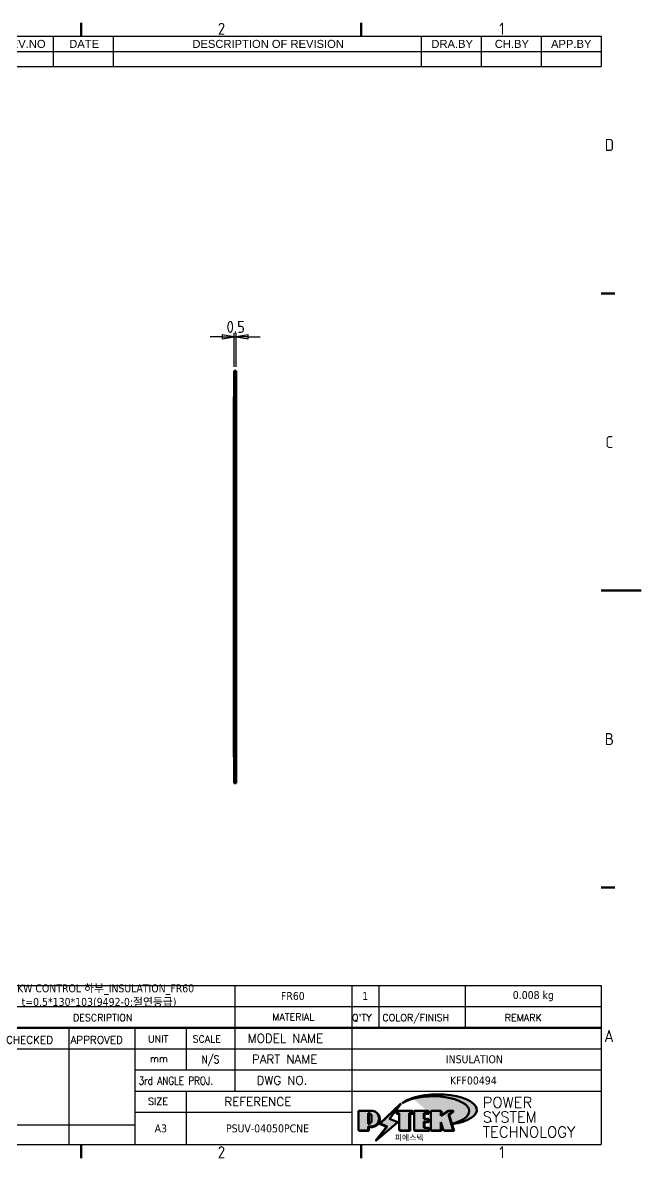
# Model space of a CAD drawing. Header units: millimetres. Extents: x 0 to 420, y 0 to 297.
# Drawn here: x 265.4 to 420, y 6.6 to 290.4 of the extents above; entities that cross this region are included whole.
import ezdxf
from ezdxf.enums import TextEntityAlignment as Align

# ---------------------------------------------------------------- set-up
doc = ezdxf.new("R2010")
doc.units = ezdxf.units.MM
doc.layers.get('0').update_dxf_attribs({"lineweight": 25})
for name, color, linetype, lineweight in [('가시적인 것(ISO)', 7, 'Continuous', 50), ('경계(ISO)', 7, 'Continuous', 70), ('기호(ISO)', 7, 'Continuous', 25), ('제목(ISO)', 5, 'Continuous', 50), ('치수(ISO)', 7, 'Continuous', 25), ('해치(ISO)', 1, 'Continuous', 18)]:
    doc.layers.add(name, color=color, linetype=linetype, lineweight=lineweight)
doc.styles.add('HAN_291', font='')
doc.styles.add('HAN_370', font='', dxfattribs={"width": 2})
doc.styles.add('ISO ProportionalPSTEK', font='isocp.shx')
doc.styles.add('RC_284', font='ROMANC.shx')
doc.styles.add('RC_287', font='ROMANC.shx')
doc.styles.add('RC_292', font='ROMANC.shx')
doc.styles.add('ROMANT_294', font='romant.shx')
doc.styles.add('주 문자 (JIS)', font='arial.ttf')
doc.styles.add('텍스트 스타일333', font='ROMANC.shx', dxfattribs={"width": 0.800000011920929})
doc.styles.add('텍스트 스타일359', font='tahoma.ttf')
doc.styles.get('HAN_291').set_extended_font_data('GulimChe')
doc.styles.get('HAN_370').set_extended_font_data('GulimChe')
doc.dimstyles.new('PSTEK', dxfattribs={"dimtxt": 3, "dimasz": 3, "dimexe": 1, "dimexo": 1, "dimgap": 1, "dimtad": 1, "dimrnd": 1e-08, "dimdsep": 46, "dimtxsty": 'ISO ProportionalPSTEK', "dimblk": 'Filled-1', "dimcen": 0.09, "dimdle": 10, "dimclrd": 3, "dimclre": 3, "dimclrt": 1, "dimadec": 1, "dimazin": 2, "dimtfac": 1, "dimtmove": 0, "dimatfit": 3, "dimfxl": 0, "dimtolj": 1, "dimlwd": -1, "dimlwe": -1, "dimarcsym": 0})

# ---------------------------------------------------------------- blocks, each defined once
blk = doc.blocks.new('경계 Default Border')
at = {"layer": '경계(ISO)'}
for p, q in [((280, 287.0000076293945), (280, 290.4000091552734)), ((350, 287.0000076293945), (350, 290.4000091552734)), ((410, 222.7499961853027), (413.4000015258789, 222.7499961853027)), ((410, 74.25000190734863), (413.4000015258789, 74.25000190734863)), ((280, 10), (280, 6.599999666213989)), ((350, 10), (350, 6.599999666213989))]:
    blk.add_line(p, q, dxfattribs=at)
at = {"layer": '경계(ISO)', "flags": 128}
blk.add_lwpolyline([(420, 148.5000038146973), (410, 148.5000038146973)], dxfattribs=at)
at = {"layer": '경계(ISO)', "color": 1, "char_height": 3.00000011920929, "attachment_point": 7, "style": 'ISO ProportionalPSTEK'}
for s, insert in [('2', (314.127739416884, 287.3713945155963)), ('1', (384.4860661041481, 287.4)), ('D', (410.878270202895, 258.3463944559917)), ('C', (411.0445395201643, 184.0963944559917)), ('B', (410.878270202895, 109.8463944559917)), ('A', (410.7144008173592, 35.61784856929444)), ('2', (314.127739416884, 6.57139439638704)), ('1', (384.4860661041481, 6.59999988079071))]:
    blk.add_mtext(s, dxfattribs=dict(at, insert=insert))
blk = doc.blocks.new('제목 블록 PSTEK')
h = blk.add_hatch(color=1)
edge = h.paths.add_edge_path(flags=0)
edge.add_line((314.2242174273352, 19.60711530335299), (314.2242174273352, 17.00126995915134))
edge.add_line((314.2242174273352, 17.00126995915134), (314.3485873187598, 17.00126995915134))
edge.add_arc((314.3485873187598, 17.6527312952023), 0.6514613360509371, 270, 360)
edge.add_line((315.0000486548106, 17.6527312952023), (315.0000486548106, 18.95565396730211))
edge.add_arc((314.3485873187598, 18.95565396730212), 0.6514613360508712, 0, 90)
edge.add_line((314.3485873187598, 19.60711530335299), (314.2242174273352, 19.60711530335299))
edge = h.paths.add_edge_path()
edge.add_arc((314.9847713324306, 18.28938669179658), 1.969189947606664, 269.9999999999959, 450)
edge.add_line((314.9847713324306, 20.25857663940318), (311.7664314776902, 20.25857663940324))
edge.add_line((311.7664314776902, 20.25857663940324), (311.7664314776902, 15.3430047401139))
edge.add_line((311.7664314776902, 15.3430047401139), (314.2242174273352, 15.3430047401139))
edge.add_line((314.2242174273352, 15.3430047401139), (314.2242174273352, 16.32019674418991))
edge.add_line((314.2242174273352, 16.32019674418991), (314.9847713324307, 16.32019674418991))
for color, points in [(252, [(317.2195697678507, 17.0593801673321), (322.0326348870767, 21.62682475217465), (322.2781991042243, 21.94392121864296), (317.0471853425802, 16.97985676345368), (318.7512090904202, 16.1899260703855), (316.0018030350395, 12.71868385740789), (316.3356552234328, 13.00206718743325), (318.9235935156908, 16.2694494742633)]), (5, [(321.6183518841322, 17.4193704504104), (319.5281351041078, 18.24969419629727), (322.4505835294948, 22.02344462252142), (317.2195697678507, 17.0593801673321), (318.9235935156908, 16.2694494742633), (316.1741874603099, 12.79820726128571)]), (1, [(324.4839107253602, 19.60711530335299), (325.2419748254881, 19.60711530335299), (325.2419748254881, 20.25857663940324), (321.2266040451076, 20.25857663940324), (321.2266040451076, 19.60711530335299), (321.9846681452406, 19.60711530335299), (321.9846681452406, 15.3430047401139), (324.4839107253602, 15.3430047401139)]), (252, [(324.6615819988275, 19.45905590879572), (325.4196460989604, 19.45905590879572), (325.4196460989604, 20.11051724484596), (325.2419748254881, 20.11051724484596), (325.2419748254881, 19.60711530335299), (324.4839107253602, 19.60711530335299), (324.4839107253602, 15.3430047401139), (322.1623394187076, 15.3430047401139), (322.1623394187076, 15.19494534555726), (324.6615819988275, 15.19494534555726)]), (1, [(329.2277337269622, 20.25857663940324), (325.65654113025, 20.25857663940324), (325.65654113025, 15.3430047401139), (329.3580259941756, 15.3430047401139), (329.3580259941756, 15.9944660761648), (328.1137701654877, 15.9944660761648), (328.1137701654877, 17.56360607323003), (329.2277337269622, 17.56360607323003), (329.2277337269622, 18.25543873810179), (328.1137701654877, 18.25543873810179), (328.1137701654877, 19.60711530335299), (329.2277337269622, 19.60711530335299)]), (252, [(328.2914414389548, 19.45905590879572), (329.4054050004294, 19.45905590879572), (329.4054050004294, 20.11051724484596), (329.2277337269622, 20.11051724484596), (329.2277337269622, 19.60711530335299), (328.1137701654877, 19.60711530335299), (328.1137701654877, 18.25543873810179), (328.2914414389548, 18.25543873810179)]), (1, [(332.3312149849806, 20.25857663940324), (329.8592894925411, 20.25857663940324), (329.8592894925411, 15.3430047401139), (332.3312149849806, 15.3430047401139), (332.3312149849806, 17.4318630164523), (333.0701931098801, 15.3430047401139), (335.4855464857051, 15.3430047401139), (334.2514536401189, 19.30614745124769), (335.4379594596742, 20.25857663940324), (334.3071782107978, 20.25857663940324), (332.3312149849806, 18.99741471888304)]), (252, [(332.5088862584528, 20.1105172448466), (332.3312149849806, 20.1105172448466), (332.3312149849806, 18.99741471888368), (332.5088862584528, 19.11081371413894)]), (252, [(335.6156307331414, 20.11051724484596), (335.2535118015555, 20.11051724484596), (334.2514536401189, 19.30614745124769), (335.4855464857051, 15.3430047401139), (333.1954852176545, 15.3430047401139), (333.2478643833523, 15.19494534555726), (335.6632177591723, 15.19494534555726), (334.4291249135862, 19.15808805669106)]), (252, [(321.9846681452406, 19.60711530335299), (321.4042753185749, 19.60711530335299), (321.4042753185749, 19.45905590879572), (321.9846681452406, 19.45905590879572)]), (252, [(328.2914414389548, 17.41554667867274), (329.4054050004294, 17.41554667867274), (329.4054050004294, 18.10737934354514), (329.2277337269622, 18.10737934354514), (329.2277337269622, 17.56360607323003), (328.1137701654877, 17.56360607323003), (328.1137701654877, 15.9944660761648), (328.2914414389548, 15.9944660761648)]), (252, [(332.5088862584528, 16.92964231796647), (332.3312149849806, 17.43186301645164), (332.3312149849806, 15.3430047401139), (330.0369607660135, 15.3430047401139), (330.0369607660135, 15.19494534555726), (332.5088862584528, 15.19494534555726)]), (252, [(329.5356972676428, 15.8464066816075), (329.3580259941756, 15.8464066816075), (329.3580259941756, 15.3430047401139), (325.8342124037171, 15.3430047401139), (325.8342124037171, 15.19494534555726), (329.5356972676428, 15.19494534555726)])]:
    blk.add_hatch(color=color).paths.add_polyline_path(points)
h = blk.add_hatch(color=252)
edge = h.paths.add_edge_path()
edge.add_arc((314.9847713324309, 18.28938669179657), 1.969189947606666, 270, 406.8278729790604)
edge.add_arc((315.1624426058984, 18.1413272972396), 1.969189947606962, -90, 53.560984836317004, ccw=False)
edge.add_line((315.1624426058984, 16.17213734963263), (314.4018887008024, 16.17213734963263))
edge.add_line((314.4018887008024, 16.17213734963263), (314.4018887008024, 15.19494534555726))
edge.add_line((314.4018887008024, 15.19494534555726), (311.9441027511573, 15.19494534555726))
edge.add_line((311.9441027511573, 15.19494534555726), (311.9441027511573, 15.3430047401139))
edge.add_line((311.9441027511573, 15.3430047401139), (314.2242174273352, 15.3430047401139))
edge.add_line((314.2242174273352, 15.3430047401139), (314.2242174273352, 16.32019674418991))
edge.add_line((314.2242174273352, 16.32019674418991), (314.9847713324309, 16.32019674418991))
h = blk.add_hatch(color=252)
edge = h.paths.add_edge_path()
edge.add_line((314.4018887008024, 19.45905590879572), (314.5262585922315, 19.45905590879572))
edge.add_arc((314.5262585922314, 18.80759457274939), 0.6514613360463194, 60.4189348879147, 90.00000000000318, ccw=False)
edge.add_arc((314.3485873187602, 18.95565396730057), 0.6514613360524251, 39.96992292766206, 90.00000000009999)
edge.add_line((314.3485873187591, 19.60711530335307), (314.2242174273352, 19.60711530335298))
edge.add_line((314.2242174273352, 19.60711530335299), (314.2242174273352, 17.00126995915134))
edge.add_line((314.2242174273352, 17.00126995915134), (314.3485873187591, 17.00126995915134))
edge.add_arc((314.3485873187568, 17.652731295233), 0.6514613360816299, 270.0000000002, 274.6930825552478)
edge.add_line((314.4018887008024, 17.0034541317032), (314.4018887008024, 19.45905590879572))
at = {"layer": '해치(ISO)'}
h = blk.add_hatch(color=140, dxfattribs=at)
edge = h.paths.add_edge_path()
edge.add_ellipse((330.3660919371412, 20.15576403068321), major_axis=(9.100907360794343, 0), ratio=0.4069904968023172, start_angle=301.3098473703837, end_angle=507.7436900681698)
edge.add_ellipse((331.5340919371412, 20.4634168429492), major_axis=(-9.82350664112931, 0), ratio=0.3942600559756514, start_angle=111.51207141178469, end_angle=334.47025347086895, ccw=False)
edge.add_line((335.1363447531188, 16.8601935978785), (335.0955236905705, 16.99119398620872))
at = {"color": 180}
for p, q in [((182.475792979055, 11.79100474011392), (182.4757929790549, 51.56524660363496)), ((182.4757929790549, 51.56524660363496), (372.4757929537551, 51.56524660363496)), ((189.2651435055721, 51.56524660363496), (189.2651435055722, 41.00524660363494)), ((215.2152739891528, 41.00524660363494), (215.2152739891528, 51.56524660363496)), ((280.8758854511282, 51.56524660363496), (280.8758854511282, 41.00524660363494)), ((310.0881549537552, 51.56524660363496), (310.0881549537553, 41.00524660363494)), ((316.9044520275131, 51.56524660363496), (316.9044520275127, 41.00524660363494)), ((338.4566026226726, 51.56524660363496), (338.4566026226727, 41.00524660363494)), ((372.4757929537551, 51.56524660363496), (372.4757929537551, 11.79100474011389)), ((182.475792979055, 46.2852466036349), (372.4757929537551, 46.28524660363492)), ((182.475792979055, 41.00524660363493), (206.451475290024, 41.00524660363493)), ((222.9401812389276, 11.79100474011392), (222.9401812389276, 41.00524660363494)), ((239.4288871878316, 11.79100474011392), (239.4288871878316, 41.00524660363494)), ((255.9175931367356, 11.79100474011392), (255.9175931367356, 41.00524660363494)), ((268.6918866058747, 41.00524660363494), (268.6918866058747, 30.44524660363498)), ((280.8758854511282, 41.00524660363494), (280.8758854511282, 25.16524660363502)), ((310.088154953755, 41.00524660363494), (310.088154953755, 11.79100474011392)), ((182.475792979055, 35.72524660363497), (206.451475290024, 35.72524660363497)), ((198.8621818849491, 12.02524660363491), (198.8621818849491, 35.72524660363497)), ((206.451475290024, 35.72524660363497), (372.4757929537551, 35.72524660363497)), ((182.475792979055, 31.77524660363492), (206.451475290024, 31.77524660363492)), ((255.917593136736, 30.44524660363498), (372.4757929537552, 30.44524660363501)), ((182.475792979055, 27.82524660363487), (206.451475290024, 27.82524660363487)), ((182.475792979055, 23.87524660363505), (206.451475290024, 23.87524660363505)), ((255.9175931367359, 25.16524660363502), (372.4757929537552, 25.165246603635)), ((268.6918866058744, 25.16524660363502), (268.6918866058744, 11.79100474011392)), ((182.475792979055, 19.92524660363478), (206.451475290024, 19.92524660363478)), ((255.9175931367359, 19.88524660363481), (310.0881549537553, 19.88524660363481)), ((182.475792979055, 15.97524660363496), (206.451475290024, 15.97524660363496)), ((206.451475290024, 16.74100474011396), (255.9175931367359, 16.74100474011396)), ((182.475792979055, 11.79100474011392), (372.4757929537551, 11.79100474011389))]:
    blk.add_line(p, q, dxfattribs=at)
at = {"color": 7, "linetype": 'Continuous', "lineweight": 25}
blk.add_line((182.4771903250938, 46.27967054998719), (231.7273669611342, 46.27967054998717), dxfattribs=at)
at = {"color": 7, "lineweight": 50}
for p, q in [((206.4514752900237, 11.79100474011392), (206.4514752900237, 41.00524660363494)), ((206.451475290024, 41.00524660363494), (372.4757929537551, 41.00524660363496))]:
    blk.add_line(p, q, dxfattribs=at)
at = {"color": 7}
for p, q in [((311.7664314776902, 20.25900474011391), (311.7664314776902, 15.34300474011391)), ((314.9847713324309, 20.25857663940324), (311.7664314776902, 20.25857663940324)), ((314.9847713324309, 20.25857663940324), (311.7664314776902, 20.25857663940324)), ((311.7664314776902, 20.25857663940324), (311.7664314776902, 15.3430047401139)), ((322.2781991042243, 21.94392121864296), (317.0471853425802, 16.97985676345368)), ((322.4505835294948, 22.02344462252142), (317.2195697678507, 17.0593801673321)), ((317.2195697678507, 17.0593801673321), (322.0326348870767, 21.62682475217465)), ((319.5281351041078, 18.24969419629727), (322.4505835294948, 22.02344462252142)), ((325.2419748254881, 20.25857663940324), (321.2266040451076, 20.25857663940324)), ((321.2266040451076, 20.25857663940324), (321.2266040451076, 19.60711530335299)), ((325.2419748254881, 20.25857663940324), (321.2266040451076, 20.25857663940324)), ((321.2266040451076, 20.25857663940324), (321.2266040451076, 19.60711530335299)), ((322.0326348870767, 21.62682475217465), (322.2781991042243, 21.94392121864296)), ((325.2419748254881, 19.60711530335299), (325.2419748254881, 20.25857663940324)), ((325.2419748254881, 19.60711530335299), (325.2419748254881, 20.25857663940324)), ((325.4196460989604, 20.11051724484596), (325.2419748254881, 20.11051724484596)), ((325.2419748254881, 20.11051724484596), (325.2419748254881, 19.60711530335299)), ((325.4196460989604, 19.45905590879572), (325.4196460989604, 20.11051724484596)), ((329.2277337269622, 20.25857663940324), (325.65654113025, 20.25857663940324)), ((325.65654113025, 20.25857663940324), (325.65654113025, 15.3430047401139)), ((325.65654113025, 20.25857663940324), (325.65654113025, 15.3430047401139)), ((329.2277337269622, 20.25857663940324), (325.65654113025, 20.25857663940324)), ((329.2277337269622, 19.60711530335299), (329.2277337269622, 20.25857663940324)), ((329.2277337269622, 19.60711530335299), (329.2277337269622, 20.25857663940324)), ((329.4054050004294, 20.11051724484596), (329.2277337269622, 20.11051724484596)), ((329.2277337269622, 20.11051724484596), (329.2277337269622, 19.60711530335299)), ((329.4054050004294, 19.45905590879572), (329.4054050004294, 20.11051724484596)), ((332.3312149849806, 20.25857663940324), (329.8592894925411, 20.25857663940324)), ((329.8592894925411, 20.25857663940324), (329.8592894925411, 15.3430047401139)), ((329.8592894925411, 20.25857663940324), (329.8592894925411, 15.3430047401139)), ((332.3312149849806, 20.25857663940324), (329.8592894925411, 20.25857663940324)), ((334.3071782107978, 20.25857663940324), (332.3312149849806, 18.99741471888304)), ((332.3312149849806, 18.99741471888304), (332.3312149849806, 20.25857663940324)), ((334.3071782107978, 20.25857663940324), (332.3312149849806, 18.99741471888304)), ((332.3312149849806, 18.99741471888304), (332.3312149849806, 20.25857663940324)), ((332.5088862584528, 20.1105172448466), (332.3312149849806, 20.1105172448466)), ((332.3312149849806, 20.1105172448466), (332.3312149849806, 18.99741471888368)), ((332.5088862584528, 19.11081371413894), (332.5088862584528, 20.1105172448466)), ((334.2514536401189, 19.30614745124769), (335.4379594596742, 20.25857663940324)), ((334.2514536401189, 19.30614745124769), (335.4379594596742, 20.25857663940324)), ((335.2535118015555, 20.11051724484596), (334.2514536401189, 19.30614745124769)), ((335.4379594596742, 20.25857663940324), (334.3071782107978, 20.25857663940324)), ((335.4379594596742, 20.25857663940324), (334.3071782107978, 20.25857663940324)), ((334.4291249135862, 19.15808805669104), (335.6156307331414, 20.11051724484596)), ((335.6156307331414, 20.11051724484596), (335.2535118015555, 20.11051724484596)), ((314.2242174273352, 17.00126995915134), (314.2242174273352, 19.60711530335299)), ((314.2242174273352, 19.60711530335299), (314.3485873187591, 19.60711530335299)), ((314.3485873187591, 19.60711530335299), (314.2242174273352, 19.60711530335299)), ((314.2242174273352, 19.60711530335299), (314.2242174273352, 17.00126995915134)), ((314.2242174273352, 17.00126995915134), (314.2242174273352, 19.60711530335299)), ((314.2242174273352, 19.60711530335299), (314.3485873187591, 19.60711530335299)), ((314.4018887008024, 19.45905590879572), (314.5262585922314, 19.45905590879572)), ((314.4018887008024, 17.0034541317032), (314.4018887008024, 19.45905590879572)), ((315.0000486548106, 18.95565396730275), (315.0000486548106, 17.65273129520161)), ((315.0000486548106, 18.95565396730275), (315.0000486548106, 17.65273129520161)), ((316.1741874603099, 12.79820726128571), (321.6183518841322, 17.4193704504104)), ((318.9235935156908, 16.2694494742633), (317.2195697678507, 17.0593801673321)), ((317.2195697678507, 17.0593801673321), (318.9235935156908, 16.2694494742633)), ((321.6183518841322, 17.4193704504104), (319.5281351041078, 18.24969419629727)), ((321.2266040451076, 19.60711530335299), (321.9846681452406, 19.60711530335299)), ((321.2266040451076, 19.60711530335299), (321.9846681452406, 19.60711530335299)), ((321.4042753185749, 19.60711530335299), (321.4042753185749, 19.45905590879572)), ((321.9846681452406, 19.60711530335299), (321.4042753185749, 19.60711530335299)), ((321.4042753185749, 19.45905590879572), (321.9846681452406, 19.45905590879572)), ((321.9846681452406, 19.60711530335299), (321.9846681452406, 15.3430047401139)), ((321.9846681452406, 19.45905590879572), (321.9846681452406, 19.60711530335299)), ((321.9846681452406, 19.60711530335299), (321.9846681452406, 15.3430047401139)), ((324.4839107253602, 19.60711530335299), (325.2419748254881, 19.60711530335299)), ((324.4839107253602, 15.3430047401139), (324.4839107253602, 19.60711530335299)), ((325.2419748254881, 19.60711530335299), (324.4839107253602, 19.60711530335299)), ((324.4839107253602, 19.60711530335299), (324.4839107253602, 15.3430047401139)), ((324.4839107253602, 19.60711530335299), (325.2419748254881, 19.60711530335299)), ((324.4839107253602, 15.3430047401139), (324.4839107253602, 19.60711530335299)), ((324.6615819988275, 19.45905590879572), (325.4196460989604, 19.45905590879572)), ((324.6615819988275, 15.19494534555726), (324.6615819988275, 19.45905590879572)), ((328.1137701654877, 18.25543873810179), (328.1137701654877, 19.60711530335299)), ((328.1137701654877, 19.60711530335299), (329.2277337269622, 19.60711530335299)), ((329.2277337269622, 19.60711530335299), (328.1137701654877, 19.60711530335299)), ((328.1137701654877, 19.60711530335299), (328.1137701654877, 18.25543873810179)), ((328.1137701654877, 18.25543873810179), (328.1137701654877, 19.60711530335299)), ((328.1137701654877, 19.60711530335299), (329.2277337269622, 19.60711530335299)), ((329.2277337269622, 18.25543873810179), (328.1137701654877, 18.25543873810179)), ((328.1137701654877, 18.25543873810179), (328.2914414389548, 18.25543873810179)), ((329.2277337269622, 18.25543873810179), (328.1137701654877, 18.25543873810179)), ((328.1137701654877, 17.56360607323003), (329.2277337269622, 17.56360607323003)), ((328.1137701654877, 15.9944660761648), (328.1137701654877, 17.56360607323003)), ((329.2277337269622, 17.56360607323003), (328.1137701654877, 17.56360607323003)), ((328.1137701654877, 17.56360607323003), (328.1137701654877, 15.9944660761648)), ((328.1137701654877, 17.56360607323003), (329.2277337269622, 17.56360607323003)), ((328.1137701654877, 15.9944660761648), (328.1137701654877, 17.56360607323003)), ((328.2914414389548, 18.25543873810179), (328.2914414389548, 19.45905590879572)), ((328.2914414389548, 19.45905590879572), (329.4054050004294, 19.45905590879572)), ((328.2914414389548, 15.9944660761648), (328.2914414389548, 17.41554667867274)), ((328.2914414389548, 17.41554667867274), (329.4054050004294, 17.41554667867274)), ((329.2277337269622, 17.56360607323003), (329.2277337269622, 18.25543873810179)), ((329.2277337269622, 17.56360607323003), (329.2277337269622, 18.25543873810179)), ((329.4054050004294, 18.10737934354514), (329.2277337269622, 18.10737934354514)), ((329.2277337269622, 18.10737934354514), (329.2277337269622, 17.56360607323003)), ((329.4054050004294, 17.41554667867274), (329.4054050004294, 18.10737934354514)), ((332.3312149849806, 18.99741471888368), (332.5088862584528, 19.11081371413894)), ((332.3312149849806, 17.4318630164523), (333.0701931098801, 15.3430047401139)), ((332.3312149849806, 15.3430047401139), (332.3312149849806, 17.4318630164523)), ((332.5088862584528, 16.92964231796647), (332.3312149849806, 17.43186301645164)), ((332.3312149849806, 17.43186301645164), (332.3312149849806, 15.3430047401139)), ((332.3312149849806, 17.4318630164523), (333.0701931098801, 15.3430047401139)), ((332.3312149849806, 15.3430047401139), (332.3312149849806, 17.4318630164523)), ((335.4855464857051, 15.3430047401139), (334.2514536401189, 19.30614745124769)), ((334.2514536401189, 19.30614745124769), (335.4855464857051, 15.3430047401139)), ((335.4855464857051, 15.3430047401139), (334.2514536401189, 19.30614745124769)), ((335.6632177591723, 15.19494534555726), (334.4291249135862, 19.15808805669104)), ((345.0447381189468, 17.50375595811051), (344.9867755289346, 17.689895936919)), ((311.7664314776902, 15.3430047401139), (314.2242174273352, 15.3430047401139)), ((311.7664314776902, 15.3430047401139), (314.2242174273352, 15.3430047401139)), ((314.2242174273352, 15.3430047401139), (311.9441027511573, 15.3430047401139)), ((311.9441027511573, 15.3430047401139), (311.9441027511573, 15.19494534555726)), ((311.9441027511573, 15.19494534555726), (314.4018887008024, 15.19494534555726)), ((314.3485873187591, 17.00126995915134), (314.2242174273352, 17.00126995915134)), ((314.2242174273352, 17.00126995915134), (314.3485873187591, 17.00126995915134)), ((314.3485873187591, 17.00126995915134), (314.2242174273352, 17.00126995915134)), ((314.2242174273352, 16.32019674418991), (314.9847713324309, 16.32019674418991)), ((314.2242174273352, 15.3430047401139), (314.2242174273352, 16.32019674418991)), ((314.9847713324309, 16.32019674418991), (314.2242174273352, 16.32019674418991)), ((314.2242174273352, 16.32019674418991), (314.2242174273352, 15.3430047401139)), ((314.2242174273352, 16.32019674418991), (314.9847713324309, 16.32019674418991)), ((314.2242174273352, 15.3430047401139), (314.2242174273352, 16.32019674418991)), ((314.4018887008024, 16.17213734963263), (315.162442605898, 16.17213734963263)), ((314.4018887008024, 15.19494534555726), (314.4018887008024, 16.17213734963263)), ((318.7512090904202, 16.1899260703855), (316.0018030350395, 12.71868385740789)), ((318.9235935156908, 16.2694494742633), (316.1741874603099, 12.79820726128571)), ((316.3356552234328, 13.00206718743325), (318.9235935156908, 16.2694494742633)), ((317.0471853425802, 16.97985676345368), (318.7512090904202, 16.1899260703855)), ((321.9846681452406, 15.3430047401139), (324.4839107253602, 15.3430047401139)), ((321.9846681452406, 15.3430047401139), (324.4839107253602, 15.3430047401139)), ((324.4839107253602, 15.3430047401139), (322.1623394187076, 15.3430047401139)), ((322.1623394187076, 15.3430047401139), (322.1623394187076, 15.19494534555726)), ((322.1623394187076, 15.19494534555726), (324.6615819988275, 15.19494534555726)), ((325.65654113025, 15.3430047401139), (329.3580259941756, 15.3430047401139)), ((325.65654113025, 15.3430047401139), (329.3580259941756, 15.3430047401139)), ((329.3580259941756, 15.3430047401139), (325.8342124037171, 15.3430047401139)), ((325.8342124037171, 15.3430047401139), (325.8342124037171, 15.19494534555726)), ((325.8342124037171, 15.19494534555726), (329.5356972676428, 15.19494534555726)), ((329.3580259941756, 15.9944660761648), (328.1137701654877, 15.9944660761648)), ((328.1137701654877, 15.9944660761648), (328.2914414389548, 15.9944660761648)), ((329.3580259941756, 15.9944660761648), (328.1137701654877, 15.9944660761648)), ((329.3580259941756, 15.3430047401139), (329.3580259941756, 15.9944660761648)), ((329.3580259941756, 15.3430047401139), (329.3580259941756, 15.9944660761648)), ((329.5356972676428, 15.8464066816075), (329.3580259941756, 15.8464066816075)), ((329.3580259941756, 15.8464066816075), (329.3580259941756, 15.3430047401139)), ((329.5356972676428, 15.19494534555726), (329.5356972676428, 15.8464066816075)), ((329.8592894925411, 15.3430047401139), (332.3312149849806, 15.3430047401139)), ((329.8592894925411, 15.3430047401139), (332.3312149849806, 15.3430047401139)), ((332.3312149849806, 15.3430047401139), (330.0369607660135, 15.3430047401139)), ((330.0369607660135, 15.3430047401139), (330.0369607660135, 15.19494534555726)), ((330.0369607660135, 15.19494534555726), (332.5088862584528, 15.19494534555726)), ((332.5088862584528, 15.19494534555726), (332.5088862584528, 16.92964231796647)), ((333.0701931098801, 15.3430047401139), (335.4855464857051, 15.3430047401139)), ((333.0701931098801, 15.3430047401139), (335.4855464857051, 15.3430047401139)), ((335.4855464857051, 15.3430047401139), (333.1954852176545, 15.3430047401139)), ((333.1954852176545, 15.3430047401139), (333.2478643833523, 15.19494534555726)), ((333.2478643833523, 15.19494534555726), (335.6632177591723, 15.19494534555726)), ((316.0018030350395, 12.71868385740789), (316.3356552234328, 13.00206718743325))]:
    blk.add_line(p, q, dxfattribs=at)
at = {"color": 1}
for p, q in [((314.9847713324309, 20.25857663940324), (311.7664314776902, 20.25857663940324)), ((311.7664314776902, 20.25857663940324), (311.7664314776902, 15.3430047401139)), ((325.2419748254881, 20.25857663940324), (321.2266040451076, 20.25857663940324)), ((321.2266040451076, 20.25857663940324), (321.2266040451076, 19.60711530335299)), ((325.2419748254881, 19.60711530335299), (325.2419748254881, 20.25857663940324)), ((329.2277337269622, 20.25857663940324), (325.65654113025, 20.25857663940324)), ((325.65654113025, 20.25857663940324), (325.65654113025, 15.3430047401139)), ((329.2277337269622, 19.60711530335299), (329.2277337269622, 20.25857663940324)), ((332.3312149849806, 20.25857663940324), (329.8592894925411, 20.25857663940324)), ((329.8592894925411, 20.25857663940324), (329.8592894925411, 15.3430047401139)), ((334.3071782107978, 20.25857663940324), (332.3312149849806, 18.99741471888304)), ((332.3312149849806, 18.99741471888304), (332.3312149849806, 20.25857663940324)), ((334.2514536401189, 19.30614745124769), (335.4379594596742, 20.25857663940324)), ((335.4379594596742, 20.25857663940324), (334.3071782107978, 20.25857663940324)), ((314.2242174273352, 17.00126995915134), (314.2242174273352, 19.60711530335299)), ((314.2242174273352, 19.60711530335299), (314.3485873187591, 19.60711530335299)), ((315.0000486548106, 18.95565396730275), (315.0000486548106, 17.65273129520161)), ((321.2266040451076, 19.60711530335299), (321.9846681452406, 19.60711530335299)), ((321.9846681452406, 19.60711530335299), (321.9846681452406, 15.3430047401139)), ((324.4839107253602, 19.60711530335299), (325.2419748254881, 19.60711530335299)), ((324.4839107253602, 15.3430047401139), (324.4839107253602, 19.60711530335299)), ((328.1137701654877, 18.25543873810179), (328.1137701654877, 19.60711530335299)), ((328.1137701654877, 19.60711530335299), (329.2277337269622, 19.60711530335299)), ((329.2277337269622, 18.25543873810179), (328.1137701654877, 18.25543873810179)), ((328.1137701654877, 17.56360607323003), (329.2277337269622, 17.56360607323003)), ((328.1137701654877, 15.9944660761648), (328.1137701654877, 17.56360607323003)), ((329.2277337269622, 17.56360607323003), (329.2277337269622, 18.25543873810179)), ((332.3312149849806, 17.4318630164523), (333.0701931098801, 15.3430047401139)), ((332.3312149849806, 15.3430047401139), (332.3312149849806, 17.4318630164523)), ((335.4855464857051, 15.3430047401139), (334.2514536401189, 19.30614745124769)), ((311.7664314776902, 15.3430047401139), (314.2242174273352, 15.3430047401139)), ((314.3485873187591, 17.00126995915134), (314.2242174273352, 17.00126995915134)), ((314.2242174273352, 16.32019674418991), (314.9847713324309, 16.32019674418991)), ((314.2242174273352, 15.3430047401139), (314.2242174273352, 16.32019674418991)), ((321.9846681452406, 15.3430047401139), (324.4839107253602, 15.3430047401139)), ((325.65654113025, 15.3430047401139), (329.3580259941756, 15.3430047401139)), ((329.3580259941756, 15.9944660761648), (328.1137701654877, 15.9944660761648)), ((329.3580259941756, 15.3430047401139), (329.3580259941756, 15.9944660761648)), ((329.8592894925411, 15.3430047401139), (332.3312149849806, 15.3430047401139)), ((333.0701931098801, 15.3430047401139), (335.4855464857051, 15.3430047401139))]:
    blk.add_line(p, q, dxfattribs=at)
at = {"color": 5}
for p, q in [((322.4505835294948, 22.02344462252142), (317.2195697678507, 17.0593801673321)), ((319.5281351041078, 18.24969419629727), (322.4505835294948, 22.02344462252142)), ((316.1741874603099, 12.79820726128571), (321.6183518841322, 17.4193704504104)), ((317.2195697678507, 17.0593801673321), (318.9235935156908, 16.2694494742633)), ((321.6183518841322, 17.4193704504104), (319.5281351041078, 18.24969419629727)), ((318.9235935156908, 16.2694494742633), (316.1741874603099, 12.79820726128571))]:
    blk.add_line(p, q, dxfattribs=at)
at = {"color": 7}
for centre, radius, start, end in [((314.9847713324309, 18.28938669179658), 1.969189947606665, 270, 90), ((314.9847713324309, 18.28938669179658), 1.969189947606665, 270, 90), ((314.3485873187598, 18.95565396730211), 0.6514613360508712, 0, 90), ((314.3485873187602, 18.95565396730057), 0.6514613360524251, 39.96992292766117, 90), ((314.3485873187598, 18.95565396730212), 0.6514613360508712, 0, 90), ((314.3485873187597, 17.65273129520228), 0.6514613360509381, 270, 0), ((314.3485873187598, 17.6527312952023), 0.6514613360509381, 270, 0), ((314.5262585922314, 18.80759457274939), 0.6514613360463193, 60.41893488791137, 90), ((314.9847713324307, 18.2893866917965), 1.969189947606594, 270, 46.82787297909833), ((315.1624426058984, 18.1413272972396), 1.969189947606961, 270, 53.56098483636067), ((314.3485873187568, 17.652731295233), 0.6514613360816299, 270, 274.6930825552478)]:
    blk.add_arc(centre, radius, start, end, dxfattribs=at)
at = {"color": 1}
for centre, radius, start, end in [((314.9847713324309, 18.28938669179657), 1.969189947606665, 270, 90), ((314.3485873187598, 18.95565396730211), 0.6514613360508712, 0, 90), ((314.3485873187598, 17.6527312952023), 0.6514613360509381, 270, 0)]:
    blk.add_arc(centre, radius, start, end, dxfattribs=at)
at = {"layer": '제목(ISO)'}
for p, q in [((314.9847713324306, 20.25857663940324), (311.7664314776902, 20.25857663940324)), ((311.7664314776902, 20.25857663940324), (311.7664314776902, 15.3430047401139)), ((322.2781991042243, 21.94392121864296), (317.0471853425802, 16.97985676345368)), ((322.4505835294948, 22.02344462252142), (317.2195697678507, 17.0593801673321)), ((317.2195697678507, 17.0593801673321), (322.0326348870767, 21.62682475217465)), ((319.5281351041078, 18.24969419629727), (322.4505835294948, 22.02344462252142)), ((325.2419748254881, 20.25857663940324), (321.2266040451076, 20.25857663940324)), ((321.2266040451076, 20.25857663940324), (321.2266040451076, 19.60711530335299)), ((322.0326348870767, 21.62682475217465), (322.2781991042243, 21.94392121864296)), ((325.2419748254881, 19.60711530335299), (325.2419748254881, 20.25857663940324)), ((325.4196460989604, 20.11051724484596), (325.2419748254881, 20.11051724484596)), ((325.2419748254881, 20.11051724484596), (325.2419748254881, 19.60711530335299)), ((325.4196460989604, 19.45905590879572), (325.4196460989604, 20.11051724484596)), ((329.2277337269622, 20.25857663940324), (325.65654113025, 20.25857663940324)), ((325.65654113025, 20.25857663940324), (325.65654113025, 15.3430047401139)), ((329.2277337269622, 19.60711530335299), (329.2277337269622, 20.25857663940324)), ((329.4054050004294, 20.11051724484596), (329.2277337269622, 20.11051724484596)), ((329.2277337269622, 20.11051724484596), (329.2277337269622, 19.60711530335299)), ((329.4054050004294, 19.45905590879572), (329.4054050004294, 20.11051724484596)), ((332.3312149849806, 20.25857663940324), (329.8592894925411, 20.25857663940324)), ((329.8592894925411, 20.25857663940324), (329.8592894925411, 15.3430047401139)), ((334.3071782107978, 20.25857663940324), (332.3312149849806, 18.99741471888304)), ((332.3312149849806, 18.99741471888304), (332.3312149849806, 20.25857663940324)), ((332.5088862584528, 20.1105172448466), (332.3312149849806, 20.1105172448466)), ((332.3312149849806, 20.1105172448466), (332.3312149849806, 18.99741471888368)), ((332.5088862584528, 19.11081371413894), (332.5088862584528, 20.1105172448466)), ((334.2514536401189, 19.30614745124769), (335.4379594596742, 20.25857663940324)), ((335.2535118015555, 20.11051724484596), (334.2514536401189, 19.30614745124769)), ((335.4379594596742, 20.25857663940324), (334.3071782107978, 20.25857663940324)), ((334.4291249135862, 19.15808805669106), (335.6156307331414, 20.11051724484596)), ((335.6156307331414, 20.11051724484596), (335.2535118015555, 20.11051724484596)), ((314.2242174273352, 17.00126995915134), (314.2242174273352, 19.60711530335299)), ((314.2242174273352, 19.60711530335299), (314.3485873187598, 19.60711530335299)), ((314.3485873187591, 19.60711530335299), (314.2242174273352, 19.60711530335299)), ((314.2242174273352, 19.60711530335299), (314.2242174273352, 17.00126995915134)), ((314.4018887008024, 19.45905590879572), (314.5262585922314, 19.45905590879572)), ((314.4018887008024, 17.0034541317032), (314.4018887008024, 19.45905590879572)), ((315.0000486548106, 18.95565396730211), (315.0000486548106, 17.6527312952023)), ((316.1741874603099, 12.79820726128571), (321.6183518841322, 17.4193704504104)), ((317.2195697678507, 17.0593801673321), (318.9235935156908, 16.2694494742633)), ((318.9235935156908, 16.2694494742633), (317.2195697678507, 17.0593801673321)), ((321.6183518841322, 17.4193704504104), (319.5281351041078, 18.24969419629727)), ((321.2266040451076, 19.60711530335299), (321.9846681452406, 19.60711530335299)), ((321.9846681452406, 19.60711530335299), (321.4042753185749, 19.60711530335299)), ((321.4042753185749, 19.60711530335299), (321.4042753185749, 19.45905590879572)), ((321.4042753185749, 19.45905590879572), (321.9846681452406, 19.45905590879572)), ((321.9846681452406, 19.60711530335299), (321.9846681452406, 15.3430047401139)), ((321.9846681452406, 19.45905590879572), (321.9846681452406, 19.60711530335299)), ((324.4839107253602, 19.60711530335299), (325.2419748254881, 19.60711530335299)), ((324.4839107253602, 15.3430047401139), (324.4839107253602, 19.60711530335299)), ((325.2419748254881, 19.60711530335299), (324.4839107253602, 19.60711530335299)), ((324.4839107253602, 19.60711530335299), (324.4839107253602, 15.3430047401139)), ((324.6615819988275, 19.45905590879572), (325.4196460989604, 19.45905590879572)), ((324.6615819988275, 15.19494534555726), (324.6615819988275, 19.45905590879572)), ((328.1137701654877, 18.25543873810179), (328.1137701654877, 19.60711530335299)), ((328.1137701654877, 19.60711530335299), (329.2277337269622, 19.60711530335299)), ((329.2277337269622, 19.60711530335299), (328.1137701654877, 19.60711530335299)), ((328.1137701654877, 19.60711530335299), (328.1137701654877, 18.25543873810179)), ((329.2277337269622, 18.25543873810179), (328.1137701654877, 18.25543873810179)), ((328.1137701654877, 18.25543873810179), (328.2914414389548, 18.25543873810179)), ((328.1137701654877, 15.9944660761648), (328.1137701654877, 17.56360607323003)), ((328.1137701654877, 17.56360607323003), (329.2277337269622, 17.56360607323003)), ((329.2277337269622, 17.56360607323003), (328.1137701654877, 17.56360607323003)), ((328.1137701654877, 17.56360607323003), (328.1137701654877, 15.9944660761648)), ((328.2914414389548, 19.45905590879572), (329.4054050004294, 19.45905590879572)), ((328.2914414389548, 18.25543873810179), (328.2914414389548, 19.45905590879572)), ((328.2914414389548, 17.41554667867274), (329.4054050004294, 17.41554667867274)), ((328.2914414389548, 15.9944660761648), (328.2914414389548, 17.41554667867274)), ((329.2277337269622, 17.56360607323003), (329.2277337269622, 18.25543873810179)), ((329.4054050004294, 18.10737934354514), (329.2277337269622, 18.10737934354514)), ((329.2277337269622, 18.10737934354514), (329.2277337269622, 17.56360607323003)), ((329.4054050004294, 17.41554667867274), (329.4054050004294, 18.10737934354514)), ((332.3312149849806, 18.99741471888368), (332.5088862584528, 19.11081371413894)), ((332.3312149849806, 15.3430047401139), (332.3312149849806, 17.4318630164523)), ((332.3312149849806, 17.4318630164523), (333.0701931098801, 15.3430047401139)), ((332.5088862584528, 16.92964231796647), (332.3312149849806, 17.43186301645164)), ((332.3312149849806, 17.43186301645164), (332.3312149849806, 15.3430047401139)), ((335.4855464857051, 15.3430047401139), (334.2514536401189, 19.30614745124769)), ((334.2514536401189, 19.30614745124769), (335.4855464857051, 15.3430047401139)), ((335.6632177591723, 15.19494534555726), (334.4291249135862, 19.15808805669106)), ((311.7664314776902, 15.3430047401139), (314.2242174273352, 15.3430047401139)), ((314.2242174273352, 15.3430047401139), (311.9441027511573, 15.3430047401139)), ((311.9441027511573, 15.3430047401139), (311.9441027511573, 15.19494534555726)), ((311.9441027511573, 15.19494534555726), (314.4018887008024, 15.19494534555726)), ((314.3485873187598, 17.00126995915134), (314.2242174273352, 17.00126995915134)), ((314.2242174273352, 17.00126995915134), (314.3485873187591, 17.00126995915134)), ((314.2242174273352, 15.3430047401139), (314.2242174273352, 16.32019674418991)), ((314.2242174273352, 16.32019674418991), (314.9847713324307, 16.32019674418991)), ((314.9847713324309, 16.32019674418991), (314.2242174273352, 16.32019674418991)), ((314.2242174273352, 16.32019674418991), (314.2242174273352, 15.3430047401139)), ((314.4018887008024, 15.19494534555726), (314.4018887008024, 16.17213734963263)), ((314.4018887008024, 16.17213734963263), (315.1624426058984, 16.17213734963263)), ((318.7512090904202, 16.1899260703855), (316.0018030350395, 12.71868385740789)), ((318.9235935156908, 16.2694494742633), (316.1741874603099, 12.79820726128571)), ((316.3356552234328, 13.00206718743325), (318.9235935156908, 16.2694494742633)), ((317.0471853425802, 16.97985676345368), (318.7512090904202, 16.1899260703855)), ((321.9846681452406, 15.3430047401139), (324.4839107253602, 15.3430047401139)), ((324.4839107253602, 15.3430047401139), (322.1623394187076, 15.3430047401139)), ((322.1623394187076, 15.3430047401139), (322.1623394187076, 15.19494534555726)), ((322.1623394187076, 15.19494534555726), (324.6615819988275, 15.19494534555726)), ((325.65654113025, 15.3430047401139), (329.3580259941756, 15.3430047401139)), ((329.3580259941756, 15.3430047401139), (325.8342124037171, 15.3430047401139)), ((325.8342124037171, 15.3430047401139), (325.8342124037171, 15.19494534555726)), ((325.8342124037171, 15.19494534555726), (329.5356972676428, 15.19494534555726)), ((329.3580259941756, 15.9944660761648), (328.1137701654877, 15.9944660761648)), ((328.1137701654877, 15.9944660761648), (328.2914414389548, 15.9944660761648)), ((329.3580259941756, 15.3430047401139), (329.3580259941756, 15.9944660761648)), ((329.5356972676428, 15.8464066816075), (329.3580259941756, 15.8464066816075)), ((329.3580259941756, 15.8464066816075), (329.3580259941756, 15.3430047401139)), ((329.5356972676428, 15.19494534555726), (329.5356972676428, 15.8464066816075)), ((329.8592894925411, 15.3430047401139), (332.3312149849806, 15.3430047401139)), ((332.3312149849806, 15.3430047401139), (330.0369607660135, 15.3430047401139)), ((330.0369607660135, 15.3430047401139), (330.0369607660135, 15.19494534555726)), ((330.0369607660135, 15.19494534555726), (332.5088862584528, 15.19494534555726)), ((332.5088862584528, 15.19494534555726), (332.5088862584528, 16.92964231796647)), ((333.0701931098801, 15.3430047401139), (335.4855464857051, 15.3430047401139)), ((335.4855464857051, 15.3430047401139), (333.1954852176545, 15.3430047401139)), ((333.1954852176545, 15.3430047401139), (333.2478643833523, 15.19494534555726)), ((333.2478643833523, 15.19494534555726), (335.6632177591723, 15.19494534555726)), ((316.0018030350395, 12.71868385740789), (316.3356552234328, 13.00206718743325))]:
    blk.add_line(p, q, dxfattribs=at)
at = {"layer": '제목(ISO)', "color": 4}
blk.add_line((335.1363447531188, 16.8601935978785), (335.0955236905705, 16.99119398620872), dxfattribs=at)
at = {"layer": '제목(ISO)'}
for centre, radius, start, end in [((314.9847713324306, 18.28938669179658), 1.969189947606664, 46.82787297909431, 90), ((314.3485873187598, 18.95565396730212), 0.6514613360508712, 0, 90), ((314.3485873187602, 18.95565396730057), 0.6514613360524251, 39.96992292766117, 90), ((314.3485873187598, 17.6527312952023), 0.6514613360509371, 270, 0), ((314.5262585922314, 18.80759457274939), 0.6514613360463193, 60.41893488791137, 90), ((314.9847713324307, 18.2893866917965), 1.969189947606594, 270, 46.82787297909833), ((314.9847713324309, 18.28938669179657), 1.969189947606666, 270, 46.8278729790603), ((315.1624426058984, 18.1413272972396), 1.969189947606962, 270, 53.56098483631701), ((314.3485873187568, 17.652731295233), 0.6514613360816299, 270, 274.6930825552478)]:
    blk.add_arc(centre, radius, start, end, dxfattribs=at)
at = {"layer": '제목(ISO)', "color": 4}
for centre, major_axis, ratio, start_param, end_param in [((331.5340919371412, 20.4634168429492), (9.82350664112931, 0), 0.3942600559756514, 5.087845455444478, 8.97919982663645), ((330.3660919371412, 20.15576403068321), (9.100907360794343, 0), 0.4069904968023172, 5.258848905294775, 8.861799147915196)]:
    blk.add_ellipse(centre, major_axis=major_axis, ratio=ratio, start_param=start_param, end_param=end_param, dxfattribs=at)
at = {"color": 7}
for s, height, style, p in [('NO', 1.742399930953979, 'RC_284', (184.135398793432, 42.62317362549192)), ('PART NO', 1.742399930953979, 'RC_284', (195.3359407378685, 42.62317362549192)), ('DESCRIPTION', 1.742399930953979, 'RC_284', (240.4025565652523, 42.62317362549192)), ("Q'TY", 1.742399930953979, 'RC_284', (310.1440786515383, 42.62317362549192)), ('COLOR/FINISH', 1.742399930953979, 'RC_284', (317.7725341324144, 42.62317362549192)), ('REMARK', 1.742399930953979, 'RC_284', (348.346649953877, 42.62317362549192)), (' TOLERANCE', 1.899999976158142, 'RC_287', (184.0872874387979, 37.00893196870329)), ('DRAWN', 1.899999976158142, 'RC_287', (208.9766620976279, 37.00893196870329)), ('CHECKED', 1.899999976158142, 'RC_287', (223.6856844514997, 37.00893196870329)), ('APPROVED', 1.899999976158142, 'RC_287', (239.7795453577791, 37.00893196870329)), ('UNIT', 1.742399930953979, 'RC_284', (259.1652673287452, 37.34317362549218)), ('SCALE', 1.742399930953979, 'RC_284', (270.2934779252897, 37.34317362549218)), ('MODEL NAME', 2.178000062704086, 'RC_292', (284.096330289083, 37.25462520371384)), ('    ~ 6', 2.000000029802322, 'HAN_291', (183.7721304966814, 32.8176515608431)), ('0.08', 2.000000029802322, 'HAN_291', (200.5467345600617, 33.09873600004101)), ('PART NAME', 2.178000062704086, 'RC_292', (285.1416959765849, 32.03045329421792)), ('mm', 1.742399930953979, 'RC_284', (259.6505418159997, 32.3543089683787)), ('  7 ~ 30', 2.000000029802322, 'HAN_291', (183.7721304966814, 28.70538114822415)), ('0.1', 2.000000029802322, 'HAN_291', (200.5467345600617, 28.98646558742206)), (' DWG NO.', 2.178000062704086, 'RC_292', (284.8124284083233, 26.75045329421772)), (' 31 ~ 120', 2.000000029802322, 'HAN_291', (183.7721304966814, 24.82628181916237)), ('0.2', 2.000000029802322, 'HAN_291', (200.5467345600617, 25.10736625836028)), ('121 ~ 300', 2.000000029802322, 'HAN_291', (183.7721304966814, 21.21401206133254)), ('0.4', 2.000000029802322, 'HAN_291', (200.5467345600617, 20.99509650053045)), ('SIZE', 1.742399930953979, 'RC_284', (259.1652673287452, 21.69497768947366)), ('REFERENCE', 2.178000062704086, 'RC_292', (278.2741065029841, 21.43214925458022)), ('301 ~ 600', 2.000000029802322, 'HAN_291', (183.7721304966814, 16.83491273227077)), ('0.6', 2.000000029802322, 'HAN_291', (200.5467345600617, 17.11599717146868)), ('601 ~ 1200', 2.000000029802322, 'HAN_291', (183.6802025156883, 12.84759660881125)), ('0.8', 2.000000029802322, 'HAN_291', (200.6097246063884, 13.05732192299702))]:
    blk.add_text(s, height=height, dxfattribs=dict(at, style=style)).set_placement(p)
at = {"color": 7, "style": 'RC_284'}
blk.add_text('MATERIAL', height=1.742399930953979, dxfattribs=at).set_placement((295.4820202024417, 43.64524660363492), align=Align.MIDDLE_CENTER)
at = {"color": 7, "style": '텍스트 스타일333', "width": 0.7999999523162842}
blk.add_text('N/S', height=2.000000029802322, dxfattribs=at).set_placement((274.7838860285014, 33.08524660363496), align=Align.MIDDLE_CENTER)
blk.add_text('3rd ANGLE PROJ.', height=2.000000029802322, dxfattribs=at).set_placement((256.8430306642954, 26.76148381654429))
at = {"style": 'ROMANT_294'}
for s, p in [('POWER', (342.82727231297, 20.97115304607566)), ('SYSTEM', (342.82727231297, 17.3284636719184)), ('TECHNOLOGY', (342.82727231297, 13.57194088644453))]:
    blk.add_text(s, height=2.700000107288361, dxfattribs=at).set_placement(p)
at = {"color": 7, "insert": (320.8519732224835, 14.21236326823155), "char_height": 1.400000005960464, "attachment_point": 1, "line_spacing_factor": 0.3319999873638153, "style": 'HAN_370'}
blk.add_mtext('\\fHY견고딕|b0|i0;\\H1.4000;피에스텍', dxfattribs=at)
at = {"layer": '제목(ISO)', "color": 7, "style": '텍스트 스타일359'}
for tag, p in [('설명_001', (221.6197088605563, 49.85782641638625)), ('부품_번호_001', (196.0049633319612, 47.6891830952914)), ('설명_002', (227.5591735558092, 46.46296314456126)), ('재질_001', (292.3902455043037, 47.93438708374926)), ("3._Q'TY_001", (312.7118730373913, 47.93039168245939)), ('질량\\P3;_001', (350.3491844443128, 48.17078166006607)), ('제목_001', (333.6243734153509, 32.12981675869008)), ('부품_번호_001', (334.6642035851931, 26.81438708374928)), ('설계자_001', (210.0718171716759, 25.24160025177376)), ('시트_크기_001', (260.8197823919067, 14.84660025177366)), ('프로젝트_001', (278.6503821126665, 14.84726615198864)), ('작성_날짜_001', (207.7105350093676, 13.27447932001324))]:
    blk.add_attdef(tag, p, '', height=1.983050853013992, dxfattribs=at)
for tag, p in [('4._COLOR', (327.6805273250926, 48.92524660363493)), ('1._MODEL_NAME', (341.233897335037, 38.36524660363497)), ('점검자', (231.1845342133799, 26.23312567187446)), ('엔지니어링_승인자', (247.673240162284, 26.23312567187446)), ('점검_날짜', (231.1845342133799, 14.26600474011394)), ('엔지니어링_승인_날짜', (247.673240162284, 14.26600474011394))]:
    blk.add_attdef(tag, text='', height=1.983050853013992, dxfattribs=at).set_placement(p, align=Align.MIDDLE_CENTER)
blk = doc.blocks.new('리비전 내역')
at = {"layer": '기호(ISO)'}
for p, q in [((258, 287.0000076293945), (410, 287.0000076293945)), ((258, 287.0000076293945), (258, 283.2200075995922)), ((273, 287.0000076293945), (273, 283.2200075995922)), ((288, 287.0000076293945), (288, 283.2200075995922)), ((365, 287.0000076293945), (365, 283.2200075995922)), ((380, 287.0000076293945), (380, 283.2200075995922)), ((395, 287.0000076293945), (395, 283.2200075995922)), ((410, 287.0000076293945), (410, 283.2200075995922)), ((258, 283.2200075995922), (410, 283.2200075995922)), ((258, 283.2200075995922), (258, 279.4400075697899)), ((273, 283.2200075995922), (273, 279.4400075697899)), ((288, 283.2200075995922), (288, 279.4400075697899)), ((365, 283.2200075995922), (365, 279.4400075697899)), ((380, 283.2200075995922), (380, 279.4400075697899)), ((395, 283.2200075995922), (395, 279.4400075697899)), ((410, 283.2200075995922), (410, 279.4400075697899)), ((258, 279.4400075697899), (410, 279.4400075697899))]:
    blk.add_line(p, q, dxfattribs=at)
at = {"layer": '기호(ISO)', "color": 7, "char_height": 2.000000029802322, "attachment_point": 7, "style": '주 문자 (JIS)'}
for s, insert in [('REV.NO', (260.3729312729615, 284.0757088355161)), ('DATE', (276.9984664127512, 284.1100075995922)), ('DESCRIPTION OF REVISION', (307.7820035025758, 284.0757088355161)), ('DRA.BY', (367.5228565737885, 284.1100075995922)), ('CH.BY', (383.3750211560421, 284.0757088355161)), ('APP.BY', (397.4480195504761, 284.1100075995922))]:
    blk.add_mtext(s, dxfattribs=dict(at, insert=insert))
blk = doc.blocks.new('Filled-1')
at = {"color": 0}
for p, q in [((0, 0), (-1, 0.1666666666666667)), ((-1, 0.1666666666666667), (-1, -0.1666666666666667)), ((-1, 0), (0, 0)), ((-1, -0.1666666666666667), (0, 0))]:
    blk.add_line(p, q, dxfattribs=at)
at = {"color": 0, "flags": 128}
blk.add_lwpolyline([(-1, -0.1666666666666667), (0, 0)], dxfattribs=at)
at = {"color": 0}
blk.add_solid([(-1, -0.1666666666666667), (0, 0), (-1, 0.1666666666666667), (-1, -0.1666666666666667)], dxfattribs=at)
blk = doc.blocks.new('*D24')
at = {"layer": 'Defpoints', "color": 0}
for p in [(318.7310921499405, 211.8705552953263), (318.2310921499405, 203.3705552953263), (318.7310921499405, 203.3705552953263)]:
    blk.add_point(p, dxfattribs=at)
at = {"layer": '치수(ISO)', "color": 3}
for p, q in [((315.2310921499405, 211.8705552953263), (312.2310921499405, 211.8705552953263)), ((318.2310921499405, 204.3705552953263), (318.2310921499405, 212.8705552953263)), ((318.2310921499405, 211.8705552953263), (318.7310921499405, 211.8705552953263)), ((318.7310921499405, 204.3705552953263), (318.7310921499405, 212.8705552953263)), ((321.7310921499405, 211.8705552953263), (324.7310921499405, 211.8705552953263))]:
    blk.add_line(p, q, dxfattribs=at)
at = {"layer": '치수(ISO)', "color": 3, "xscale": 3, "yscale": 3, "zscale": 3}
blk.add_blockref('Filled-1', (318.2310921499405, 211.8705552953263), dxfattribs=at)
at = {"layer": '치수(ISO)', "color": 3, "xscale": 3, "yscale": 3, "zscale": 3, "rotation": 180}
blk.add_blockref('Filled-1', (318.7310921499405, 211.8705552953263), dxfattribs=at)
at = {"layer": '치수(ISO)', "color": 1, "insert": (316.3177790132224, 215.8705552953263), "char_height": 3, "attachment_point": 1, "style": 'ISO ProportionalPSTEK'}
blk.add_mtext('\\A1;0.5', dxfattribs=at)

msp = doc.modelspace()

# ---------------------------------------------------------------- linework, layer by layer
at = {"layer": '가시적인 것(ISO)'}
for p, q in [((318.7310921499405, 203.3705552953263), (318.2310921499405, 203.3705552953263)), ((318.2310921499405, 100.3705552953263), (318.2310921499405, 203.3705552953263)), ((318.7310921499405, 203.3705552953263), (318.7310921499405, 100.3705552953263)), ((318.2310921499346, 196.8705552953263), (318.1310921499346, 196.8705552953263)), ((318.1310921499346, 106.8705552953263), (318.1310921499346, 196.8705552953263)), ((318.2310921499346, 106.8705552953263), (318.1310921499346, 106.8705552953263)), ((318.7310921499405, 100.3705552953263), (318.2310921499405, 100.3705552953263))]:
    msp.add_line(p, q, dxfattribs=at)

# ---------------------------------------------------------------- block references
msp.add_blockref('경계 Default Border', (0, 0))
ref = msp.add_blockref('제목 블록 PSTEK', (37.52420704624484, -1.791004740113895))
ref.add_attrib('설계자_001', 'BJCHOI', (247.5960242179207, 23.45059551165986), dxfattribs={"layer": '제목(ISO)', "color": 7, "height": 1.983050853013992, "style": '텍스트 스타일359'})
ref.add_attrib('프로젝트_001', 'PSUV-04050PCNE', (316.1745891589113, 13.05626141187475), dxfattribs={"layer": '제목(ISO)', "color": 7, "height": 1.983050853013992, "style": '텍스트 스타일359'})
ref.add_attrib('시트_크기_001', 'A3', (298.3439894381515, 13.05559551165977), dxfattribs={"layer": '제목(ISO)', "color": 7, "height": 1.983050853013992, "style": '텍스트 스타일359'})
ref.add_attrib("3._Q'TY_001", '1', (350.2360800836361, 46.1393869423455), dxfattribs={"layer": '제목(ISO)', "color": 7, "height": 1.983050853013992, "style": '텍스트 스타일359'})
ref.add_attrib('작성_날짜_001', '2018-07-04', (245.2347420556124, 11.48347457989935), dxfattribs={"layer": '제목(ISO)', "color": 7, "height": 1.983050853013992, "style": '텍스트 스타일359'})
ref.add_attrib('재질_001', 'FR60', (329.9144525505486, 46.14338234363537), dxfattribs={"layer": '제목(ISO)', "color": 7, "height": 1.983050853013992, "style": '텍스트 스타일359'})
ref.add_attrib('부품_번호_001', 'KFF00494', (372.1884106314379, 25.02338234363539), dxfattribs={"layer": '제목(ISO)', "color": 7, "height": 1.983050853013992, "style": '텍스트 스타일359'})
ref.add_attrib('질량\\P3;_001', '0.008 kg', (387.8733914905576, 46.37977691995217), dxfattribs={"layer": '제목(ISO)', "color": 7, "height": 1.983050853013992, "style": '텍스트 스타일359'})
ref.add_attrib('설명_001', 'UV4KW CONTROL 하부_INSULATION_FR60', (259.1439159068012, 48.06682167627235), dxfattribs={"layer": '제목(ISO)', "color": 7, "height": 1.983050853013992, "style": '텍스트 스타일359'})
ref.add_attrib('부품_번호_001', 'KFF00494', (233.5291703782061, 45.89817835517751), dxfattribs={"layer": '제목(ISO)', "color": 7, "height": 1.983050853013992, "style": '텍스트 스타일359'})
ref.add_attrib('제목_001', 'INSULATION', (371.1485804615958, 30.33881201857618), dxfattribs={"layer": '제목(ISO)', "color": 7, "height": 1.983050853013992, "style": '텍스트 스타일359'})
ref.add_attrib('설명_002', 't=0.5*130*103(9492-0:절연등급)', (265.0833806020541, 44.67195840444737), dxfattribs={"layer": '제목(ISO)', "color": 7, "height": 1.983050853013992, "style": '텍스트 스타일359'})
at = {"layer": '기호(ISO)'}
msp.add_blockref('리비전 내역', (0, 0), dxfattribs=at)

# ---------------------------------------------------------------- dimensions: what is measured, and where the dimension line sits
at = {"layer": '치수(ISO)', "color": 3}
dim = msp.add_linear_dim(base=(318.7310921499405, 211.8705552953263), p1=(318.2310921499405, 203.3705552953263), p2=(318.7310921499405, 203.3705552953263), dimstyle='PSTEK', override={"dimdec": 2, "dimtp": 0, "dimtm": -0, "dimtdec": 2, "dimtofl": 1, "dimatfit": 1}, dxfattribs=at)
dim.commit()
dim.dimension.update_dxf_attribs({"geometry": '*D24', "text_midpoint": (318.4810921499405, 211.8705552953263), "dimtype": 160})

doc.saveas('drawing.dxf')
